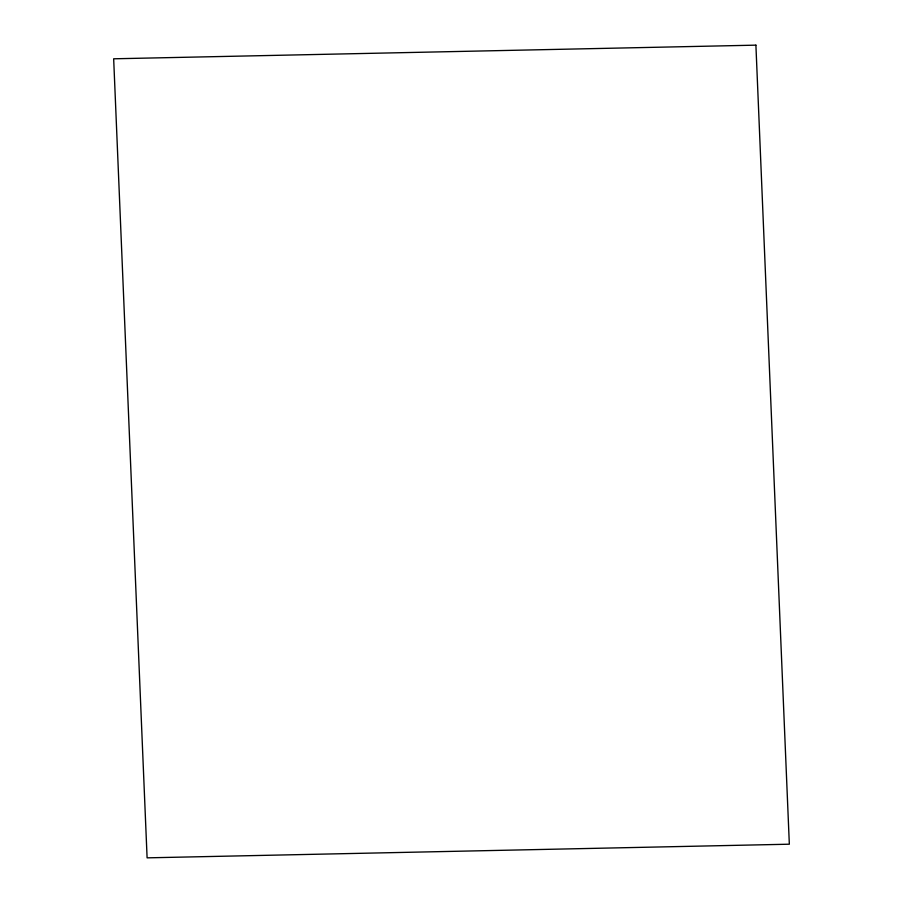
<?xml version="1.0" encoding="UTF-8"?>
<svg xmlns="http://www.w3.org/2000/svg" width="903" height="903" viewBox="0 0 903 903"><rect width="100%" height="100%" fill="white"/><g stroke="black" fill="none" stroke-linecap="round" stroke-linejoin="round"><path stroke-width="1.35" d="M755.901 45.15L113.665 58.797L147.099 857.85L789.335 844.203L755.901 45.15"/></g></svg>
